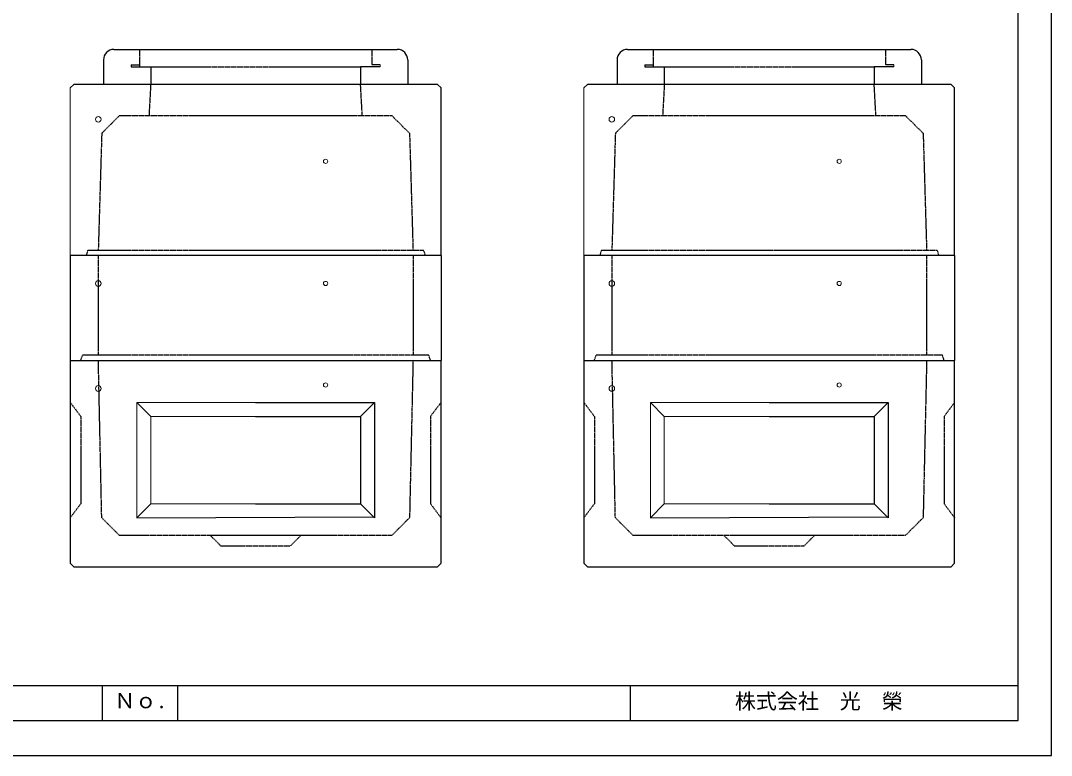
# Model space of a CAD drawing. Units: millimetres, scale not verified. Extents: x -297 to 298, y -210 to 210.
# Drawn here: x 3.2 to 297.9, y -210 to 0.2 of the extents above; entities that cross this region are included whole.
import ezdxf
from ezdxf.enums import TextEntityAlignment as Align

# ---------------------------------------------------------------- set-up
doc = ezdxf.new("R2010")
doc.units = ezdxf.units.MM
doc.linetypes.add('USER2', pattern=[4.7625, 3.175, -1.5875])
doc.layers.add('0-0', color=7, linetype='Continuous')
for name, color, linetype, lineweight in [('0-1_0', 9, 'Continuous', 25), ('0-3_pen1実線', 4, 'Continuous', 13), ('0-4_pen2実線', 3, 'Continuous', 13), ('0-5_pen3実線', 7, 'Continuous', 25), ('0-6_pen4実線', 7, 'Continuous', 25), ('0-7_pen2破線', 3, 'USER2', 25), ('0-9_draw', 7, 'Continuous', 13)]:
    doc.layers.add(name, color=color, linetype=linetype, lineweight=lineweight)
doc.styles.add('ＭＳ ゴシック', font='')
doc.styles.get('ＭＳ ゴシック').set_extended_font_data('MS Gothic')

# ---------------------------------------------------------------- blocks, each defined once
blk = doc.blocks.new('部分図 1')
at = {"layer": '0-1_0'}
blk.add_lwpolyline([(0, 0), (11898, 0), (11898, 8410), (0, 8410)], close=True, dxfattribs=at)
at = {"layer": '0-3_pen1実線'}
for p, q in [((7947.7, 3934.04), (7953.66, 3940)), ((10884.7, 3934.04), (10890.66, 3940))]:
    blk.add_line(p, q, dxfattribs=at)
at = {"layer": '0-4_pen2実線'}
for p, q in [((8059.7, 3952), (8059.7, 3940)), ((10996.7, 3952), (10996.7, 3940))]:
    blk.add_line(p, q, dxfattribs=at)
for centre, radius in [((6447.7, 3640), 16), ((9384.7, 3640), 16), ((7747.7, 3400), 12), ((10684.7, 3400), 12), ((6447.7, 2700.8), 16), ((7747.7, 2700.8), 12), ((9384.7, 2700.8), 16), ((10684.7, 2700.8), 12), ((7747.7, 2120), 12), ((10684.7, 2120), 12), ((6447.7, 2100), 16), ((9384.7, 2100), 16)]:
    blk.add_circle(centre, radius, dxfattribs=at)
at = {"layer": '0-5_pen3実線'}
for p, q in [((6537.7, 4040), (8157.7, 4040)), ((9474.7, 4040), (11094.7, 4040)), ((6477.7, 3980), (6477.7, 3840)), ((8217.7, 3980), (8217.7, 3840)), ((9414.7, 3980), (9414.7, 3840)), ((11154.7, 3980), (11154.7, 3840)), ((8387.7, 3840), (6307.7, 3840)), ((8407.7, 3820), (8387.7, 3840)), ((11324.7, 3840), (9244.7, 3840)), ((11344.7, 3820), (11324.7, 3840)), ((8407.7, 2860), (8407.7, 3820)), ((11344.7, 2860), (11344.7, 3820)), ((6287.7, 2860.8), (6287.7, 2260.8)), ((8407.7, 2860), (6287.7, 2860)), ((8407.7, 2860.8), (8407.7, 2260.8)), ((9224.7, 2860.8), (9224.7, 2260.8)), ((11344.7, 2860), (9224.7, 2860)), ((11344.7, 2860.8), (11344.7, 2260.8)), ((6287.7, 2260.8), (8407.7, 2260.8)), ((8407.7, 1100), (8407.7, 2260)), ((9224.7, 2260.8), (11344.7, 2260.8)), ((11344.7, 1100), (11344.7, 2260)), ((8027.7, 2020), (7947.7, 1940)), ((10964.7, 2020), (10884.7, 1940)), ((7347.7, 1440), (7947.7, 1440)), ((7947.7, 1440), (8027.7, 1360)), ((10284.7, 1440), (10884.7, 1440)), ((10884.7, 1440), (10964.7, 1360)), ((6667.7, 1360), (8023.16, 1364.55)), ((9604.7, 1360), (10960.16, 1364.55)), ((6307.7, 1080), (8387.7, 1080)), ((8407.7, 1100), (8387.7, 1080)), ((9244.7, 1080), (11324.7, 1080)), ((11344.7, 1100), (11324.7, 1080)), ((6900, 400), (6900, 200))]:
    blk.add_line(p, q, dxfattribs=at)
for points in [[(6287.7, 2260), (6287.7, 1100), (6307.7, 1080)], [(9224.7, 2260), (9224.7, 1100), (9244.7, 1080)], [(7347.7, 2020), (8027.7, 2020), (8027.7, 1360)], [(10284.7, 2020), (10964.7, 2020), (10964.7, 1360)], [(7347.7, 1940), (7947.7, 1940), (7947.7, 1440)], [(10284.7, 1940), (10884.7, 1940), (10884.7, 1440)]]:
    blk.add_lwpolyline(points, dxfattribs=at)
for centre, start, end in [((6537.7, 3980), 90, 180), ((8157.7, 3980), 0, 90), ((9474.7, 3980), 90, 180), ((11094.7, 3980), 0, 90)]:
    blk.add_arc(centre, 60, start, end, dxfattribs=at)
at = {"layer": '0-6_pen4実線'}
for p, q in [((200, 400), (11709, 400)), ((6470, 400), (6470, 200)), ((9490, 400), (9490, 200))]:
    blk.add_line(p, q, dxfattribs=at)
blk.add_lwpolyline([(200, 200), (11709, 200), (11709, 8215), (200, 8215)], close=True, dxfattribs=at)
at = {"layer": '0-7_pen2破線'}
for p, q in [((6683.7, 4040), (6683.7, 3940)), ((8011.7, 4040), (8011.7, 3952)), ((9620.7, 4040), (9620.7, 3940)), ((10948.7, 4040), (10948.7, 3952)), ((6635.7, 3952), (6683.7, 3952)), ((6635.7, 3952), (6635.7, 3940)), ((8059.7, 3952), (8011.7, 3952)), ((9572.7, 3952), (9620.7, 3952)), ((9572.7, 3952), (9572.7, 3940)), ((10996.7, 3952), (10948.7, 3952)), ((6635.7, 3940), (7947.7, 3940)), ((6747.7, 3940), (6747.7, 3840)), ((8059.7, 3940), (7947.7, 3940)), ((7947.7, 3940), (7947.7, 3840)), ((9572.7, 3940), (10884.7, 3940)), ((9684.7, 3940), (9684.7, 3840)), ((10996.7, 3940), (10884.7, 3940)), ((10884.7, 3940), (10884.7, 3840)), ((6747.7, 3840), (6737.7, 3660)), ((7957.7, 3660), (7947.7, 3840)), ((9684.7, 3840), (9674.7, 3660)), ((10894.7, 3660), (10884.7, 3840)), ((6467.7, 3560), (6567.7, 3660)), ((7347.7, 3660), (6567.7, 3660)), ((8127.7, 3660), (7347.7, 3660)), ((8127.7, 3660), (8227.7, 3560)), ((9404.7, 3560), (9504.7, 3660)), ((10284.7, 3660), (9504.7, 3660)), ((11064.7, 3660), (10284.7, 3660)), ((11064.7, 3660), (11164.7, 3560)), ((6467.7, 3560), (6447.7, 2890)), ((8227.7, 3560), (8247.7, 2890)), ((9404.7, 3560), (9384.7, 2890)), ((11164.7, 3560), (11184.7, 2890)), ((6387.7, 2890), (6377.7, 2860)), ((7347.7, 2890), (6387.7, 2890)), ((8307.7, 2890), (7347.7, 2890)), ((8307.7, 2890), (8317.7, 2860)), ((9324.7, 2890), (9314.7, 2860)), ((10284.7, 2890), (9324.7, 2890)), ((11244.7, 2890), (10284.7, 2890)), ((11244.7, 2890), (11254.7, 2860)), ((6447.7, 2860.8), (6447.7, 2290.8)), ((8247.7, 2860.8), (8247.7, 2290.8)), ((9384.7, 2860.8), (9384.7, 2290.8)), ((11184.7, 2860.8), (11184.7, 2290.8)), ((6347.7, 2260.8), (6357.7, 2290.8)), ((7347.7, 2290.8), (6357.7, 2290.8)), ((8337.7, 2290.8), (7347.7, 2290.8)), ((8347.7, 2260.8), (8337.7, 2290.8)), ((9284.7, 2260.8), (9294.7, 2290.8)), ((10284.7, 2290.8), (9294.7, 2290.8)), ((11274.7, 2290.8), (10284.7, 2290.8)), ((11284.7, 2260.8), (11274.7, 2290.8)), ((6287.7, 2020), (6347.7, 1940)), ((8407.7, 2020), (8347.7, 1940)), ((9224.7, 2020), (9284.7, 1940)), ((11344.7, 2020), (11284.7, 1940)), ((6347.7, 1940), (6347.7, 1440)), ((8347.7, 1940), (8347.7, 1440)), ((9284.7, 1940), (9284.7, 1440)), ((11284.7, 1940), (11284.7, 1440)), ((6347.7, 1440), (6287.7, 1360)), ((8347.7, 1440), (8407.7, 1360)), ((9284.7, 1440), (9224.7, 1360)), ((11284.7, 1440), (11344.7, 1360)), ((6567.7, 1260), (8127.7, 1260)), ((7147.7, 1200), (7087.7, 1260)), ((9504.7, 1260), (11064.7, 1260)), ((10084.7, 1200), (10024.7, 1260))]:
    blk.add_line(p, q, dxfattribs=at)
for points in [[(6567.7, 1260), (6467.7, 1360), (6448.35, 2260)], [(8247.7, 2260), (8227.7, 1360), (8127.7, 1260)], [(9504.7, 1260), (9404.7, 1360), (9385.35, 2260)], [(11184.7, 2260), (11164.7, 1360), (11064.7, 1260)], [(7147.7, 1200), (7547.7, 1200), (7607.7, 1260)], [(10084.7, 1200), (10484.7, 1200), (10544.7, 1260)]]:
    blk.add_lwpolyline(points, dxfattribs=at)
at = {"layer": '0-9_draw'}
for p, q in [((6287.7, 3820), (6307.7, 3840)), ((9224.7, 3820), (9244.7, 3840)), ((6287.7, 3820), (6287.7, 2860)), ((9224.7, 3820), (9224.7, 2860)), ((6667.7, 2020), (6667.7, 1360)), ((6667.7, 2020), (6747.7, 1940)), ((6667.7, 2020), (7347.7, 2020)), ((9604.7, 2020), (9604.7, 1360)), ((9604.7, 2020), (9684.7, 1940)), ((9604.7, 2020), (10284.7, 2020)), ((6747.7, 1940), (6747.7, 1440)), ((6747.7, 1940), (7347.7, 1940)), ((9684.7, 1940), (9684.7, 1440)), ((9684.7, 1940), (10284.7, 1940)), ((6747.7, 1440), (6667.7, 1360)), ((6747.7, 1440), (7347.7, 1440)), ((9684.7, 1440), (9604.7, 1360)), ((9684.7, 1440), (10284.7, 1440))]:
    blk.add_line(p, q, dxfattribs=at)
at = {"layer": '0-5_pen3実線', "style": 'ＭＳ ゴシック'}
for s, p in [('Ｎｏ.', (6539.7, 243.33)), ('株式会社\u3000光\u3000榮', (10088, 240))]:
    blk.add_text(s, height=87.98, dxfattribs=at).set_placement(p, align=Align.BOTTOM_LEFT)

msp = doc.modelspace()

# ---------------------------------------------------------------- block references
at = {"layer": '0-0', "xscale": 0.05, "yscale": 0.05}
msp.add_blockref('部分図 1', (-297, -210), dxfattribs=at)

doc.saveas('drawing.dxf')
